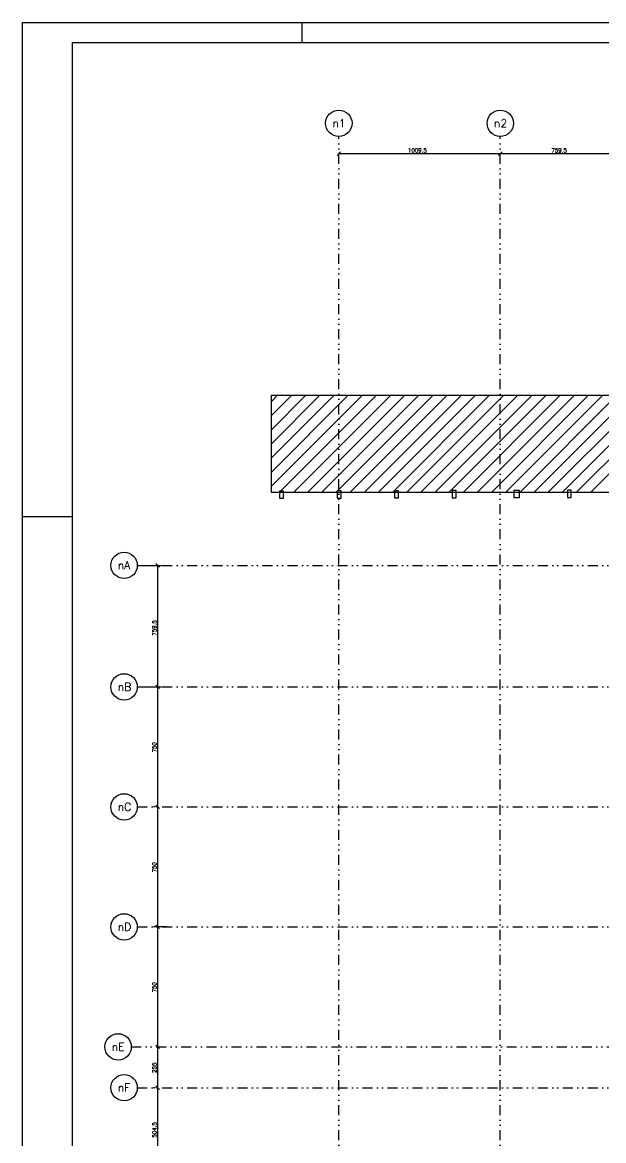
# Model space of a CAD drawing. Extents: x 550442 to 565317, y -292 to 10221.
# Drawn here: x 550442 to 554076, y 3232 to 10221 of the extents above; entities that cross this region are included whole.
import ezdxf

# ---------------------------------------------------------------- set-up
doc = ezdxf.new("R2010")
doc.units = 0
doc.header["$LTSCALE"] = 125
doc.header["$MEASUREMENT"] = 0
doc.linetypes.add('DIVIDE', pattern=[1.25, 0.5, -0.25, 0, -0.25, 0, -0.25])
doc.layers.get('0').update_dxf_attribs({"linetype": 'CONTINUOUS'})
for name, color, linetype in [('205', 14, 'DIVIDE'), ('216', 7, 'CONTINUOUS'), ('220', 4, 'CONTINUOUS'), ('221', 5, 'CONTINUOUS'), ('222', 6, 'CONTINUOUS'), ('226', 10, 'CONTINUOUS'), ('232', 7, 'CONTINUOUS'), ('250', 5, 'CONTINUOUS')]:
    doc.layers.add(name, color=color, linetype=linetype)
doc.styles.get("Standard").update_dxf_attribs({"font": 'ROMANS.SHX'})

# ---------------------------------------------------------------- blocks, each defined once
blk = doc.blocks.new('_H179BAF5357-002')
for p, q in [((-423.424404, 4261.158021), (145.302533, 4829.884958)), ((-423.424404, 4349.546369), (56.914185, 4829.884958)), ((-423.424404, 4437.934716), (-31.474163, 4829.884958)), ((-423.424404, 4526.323064), (-119.86251, 4829.884958)), ((-423.424404, 4614.711412), (-208.250858, 4829.884958)), ((-423.424404, 4703.099759), (-296.639206, 4829.884958)), ((-423.424404, 4791.488107), (-385.027553, 4829.884958)), ((-370.51592, 4225.678158), (233.69088, 4829.884958)), ((-282.089519, 4225.716211), (322.079228, 4829.884958)), ((-193.663119, 4225.754264), (410.467576, 4829.884958)), ((-105.236718, 4225.792317), (498.855923, 4829.884958)), ((-16.810318, 4225.83037), (587.244271, 4829.884958)), ((71.616083, 4225.868422), (675.632619, 4829.884958)), ((160.042484, 4225.906475), (764.020966, 4829.884958)), ((248.468884, 4225.944528), (852.409314, 4829.884958)), ((336.895285, 4225.982581), (940.797662, 4829.884958)), ((425.321685, 4226.020634), (1029.186009, 4829.884958)), ((513.748086, 4226.058687), (1117.574357, 4829.884958)), ((602.174486, 4226.09674), (1205.962705, 4829.884958)), ((690.600887, 4226.134793), (1294.351052, 4829.884958)), ((779.027287, 4226.172845), (1382.7394, 4829.884958)), ((867.453688, 4226.210898), (1471.127747, 4829.884958)), ((955.880088, 4226.248951), (1559.516095, 4829.884958)), ((1044.306489, 4226.287004), (1647.904443, 4829.884958)), ((1132.732889, 4226.325057), (1736.29279, 4829.884958)), ((1221.15929, 4226.36311), (1824.681138, 4829.884958)), ((1309.58569, 4226.401163), (1913.069486, 4829.884958)), ((1398.012091, 4226.439216), (2001.457833, 4829.884958)), ((1486.438491, 4226.477268), (2089.846181, 4829.884958)), ((1574.864892, 4226.515321), (2178.234529, 4829.884958))]:
    blk.add_line(p, q)

msp = doc.modelspace()

# ---------------------------------------------------------------- linework, layer by layer
for p, q in [((550442.2, -291.7), (550442.2, 10220.8)), ((550442.2, 10220.8), (565317.2, 10220.8)), ((552192.2, 10095.8), (552192.2, 10220.8)), ((550442.2, 7133.3), (550754.7, 7133.3))]:
    msp.add_line(p, q)
at = {"layer": '205'}
for p, q in [((552420.5, 2922.2), (552420.5, 9507.5)), ((553430, 2922.2), (553430, 9507.5)), ((551160.6, 6827.3), (554592, 6827.3)), ((551160.6, 6067.8), (561009.6, 6067.8)), ((551160.6, 5317.8), (561009.6, 5317.8)), ((551160.6, 4567.8), (560472.7, 4567.8)), ((551123.1, 3817.8), (560489.2, 3817.8)), ((551160.6, 3562.8), (560505.7, 3562.8))]:
    msp.add_line(p, q, dxfattribs=at)
at = {"layer": '216'}
for p, q in [((552409.4, 9389.7), (552431.5, 9411.8)), ((553418.9, 9389.7), (553441, 9411.8)), ((553418.9, 9389.7), (553441, 9411.8)), ((551276.5, 6838.4), (551298.6, 6816.3)), ((551276.5, 6078.9), (551298.6, 6056.8)), ((551276.5, 6078.9), (551298.6, 6056.8)), ((551276.5, 5328.9), (551298.6, 5306.8)), ((551276.5, 5328.9), (551298.6, 5306.8)), ((551276.5, 4578.9), (551298.6, 4556.8)), ((551276.5, 4578.9), (551298.6, 4556.8)), ((551276.5, 3828.9), (551298.6, 3806.8)), ((551276.5, 3828.9), (551298.6, 3806.8)), ((551276.5, 3828.9), (551298.6, 3806.8)), ((551276.5, 3573.9), (551298.6, 3551.8)), ((551276.5, 3573.9), (551298.6, 3551.8))]:
    msp.add_line(p, q, dxfattribs=at)
at = {"layer": '221'}
for centre in [(552420.5, 9590), (553430, 9590), (551078.1, 6827.3), (551078.1, 6067.8), (551078.1, 5317.8), (551078.1, 4567.8), (551040.6, 3817.8), (551078.1, 3562.8)]:
    msp.add_circle(centre, 82.5, dxfattribs=at)
at = {"layer": '222'}
for p, q in [((550754.7, 10095.8), (565192.2, 10095.8)), ((550754.7, -166.7), (550754.7, 10095.8))]:
    msp.add_line(p, q, dxfattribs=at)
at = {"layer": '226'}
for points in [[(552049.3, 7246.4), (552074.3, 7246.4), (552074.2, 7291.4), (552049.3, 7291.4), (552049.3, 7246.4)], [(552409.2, 7247.4), (552434.3, 7247.4), (552434.2, 7292.4), (552409.3, 7292.4), (552409.2, 7247.4)], [(552769.1, 7248.3), (552794.2, 7248.3), (552794.1, 7293.4), (552769.2, 7293.4), (552769.1, 7248.3)], [(553129.1, 7249.3), (553154.2, 7249.3), (553154, 7294.4), (553129.1, 7294.4), (553129.1, 7249.3)], [(553514.3, 7250.4), (553551.1, 7250.4), (553551.1, 7295.5), (553514.3, 7295.5), (553514.3, 7250.4)], [(553849.2, 7251.3), (553874.1, 7251.3), (553874.1, 7296.4), (553849.2, 7296.4), (553849.2, 7251.3)]]:
    msp.add_lwpolyline(points, dxfattribs=at)
at = {"layer": '232'}
msp.add_line((551997.1, 7284), (555318.4, 7285.4), dxfattribs=at)
at = {"layer": '250'}
for p, q in [((552420.5, 9400.7), (553430, 9400.7)), ((553430, 9400.7), (554189.5, 9400.7)), ((551997.1, 7888.2), (551997.1, 7284)), ((560035.2, 7888.2), (551997.1, 7888.2)), ((551180.6, 6827.3), (551312.6, 6827.3)), ((551287.6, 6827.3), (551287.6, 6067.8)), ((551180.6, 6067.8), (551312.6, 6067.8)), ((551287.6, 6067.8), (551287.6, 5317.8)), ((551275.3, 5317.8), (551262.6, 5317.8)), ((551287.6, 5317.8), (551287.6, 4567.8)), ((551344.7, 4567.8), (551262.6, 4567.8)), ((551287.6, 4567.8), (551287.6, 3817.8)), ((551287.6, 3817.8), (551287.6, 3562.8)), ((551275.4, 3562.8), (551262.6, 3562.8)), ((551287.6, 3562.8), (551287.6, 3058.3))]:
    msp.add_line(p, q, dxfattribs=at)

# ---------------------------------------------------------------- block references
at = {"layer": '221'}
msp.add_blockref('_H179BAF5357-002', (552420.5, 3058.3), dxfattribs=at)

# ---------------------------------------------------------------- texts
at = {"layer": '216'}
for s, p in [('1009.5', (552852.7, 9408.2)), ('759.5', (553749.7, 9408.2))]:
    msp.add_text(s, height=25, dxfattribs=at).set_placement(p)
for s, p in [('759.5', (551280.1, 6387.6)), ('750', (551280.1, 5657.8)), ('750', (551280.1, 4907.8)), ('750', (551280.1, 4157.8)), ('255', (551280.1, 3655.3)), ('504.5', (551280.1, 3250.6))]:
    msp.add_text(s, height=25, rotation=90, dxfattribs=at).set_placement(p)
at = {"layer": '220'}
for s, p in [('n1', (552380.3, 9565.2)), ('n2', (553389.8, 9565.2)), ('nA', (551037.9, 6802.5)), ('nB', (551037.9, 6043)), ('nC', (551037.9, 5293)), ('nD', (551037.9, 4543)), ('nE', (551000.4, 3793)), ('nF', (551037.9, 3538))]:
    msp.add_text(s, height=50, dxfattribs=at).set_placement(p)

doc.saveas('drawing.dxf')
